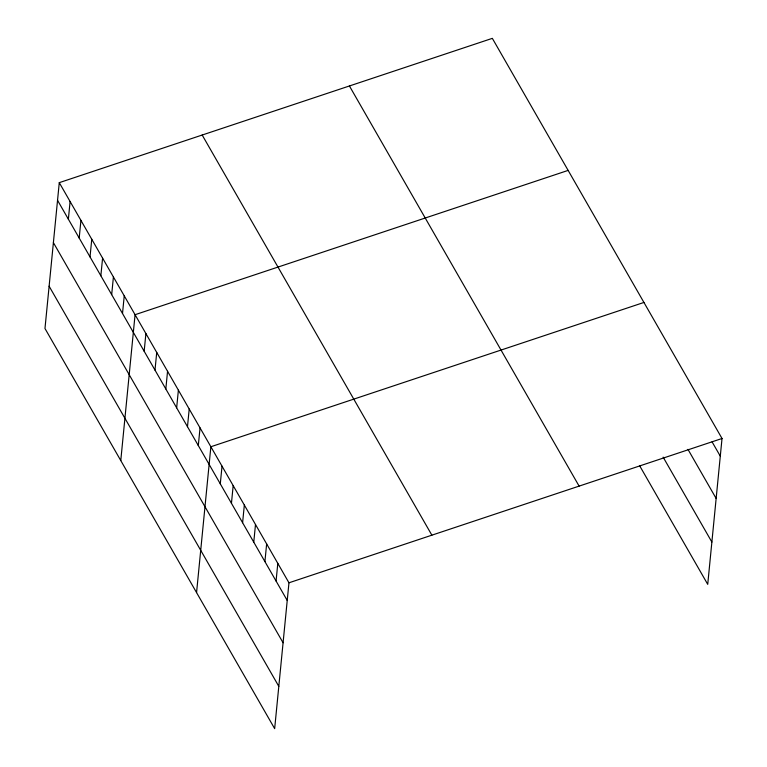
<?xml version="1.0" encoding="UTF-8"?>
<svg xmlns="http://www.w3.org/2000/svg" width="767" height="767" viewBox="0 0 767 767"><rect width="100%" height="100%" fill="white"/><g stroke="black" fill="none" stroke-linecap="round" stroke-linejoin="round"><path stroke-width="1.15" d="M59.27 182.651L44.975 328.506L274.663 728.65L288.958 582.795L59.27 182.651L492.337 38.35L722.025 438.494L707.73 584.349L639.611 465.684M68.368 219.189L70.104 201.52M79.193 238.058L80.928 220.378M90.027 256.916L91.762 239.246M100.851 275.784L102.586 258.105M111.685 294.643L113.411 276.973M122.509 313.511L124.244 295.832M120.774 460.555L135.069 314.7L568.136 170.399M144.167 351.238L145.903 333.568M154.992 370.106L156.727 352.427M165.825 388.965L167.551 371.295M176.65 407.833L178.385 390.154M187.484 426.692L189.209 409.022M198.308 445.56L200.043 427.881M196.563 592.603L210.867 446.749L643.935 302.447M220.292 483.862L222.027 466.183M231.452 503.296L233.178 485.616M242.602 522.73L244.337 505.05M253.762 542.164L255.497 524.494M264.912 561.597L266.648 543.928M276.072 581.031L277.807 563.361M288.958 582.795L722.025 438.494M712.073 441.85L720.299 456.164M687.961 449.366L716.148 498.464M663.139 457.142L711.872 542.048M349.426 85.971L579.114 486.115M202.181 135.03L431.879 535.174M57.544 200.331L287.232 600.475M53.393 242.631L283.081 642.765M49.117 286.206L278.805 686.35"/></g></svg>
